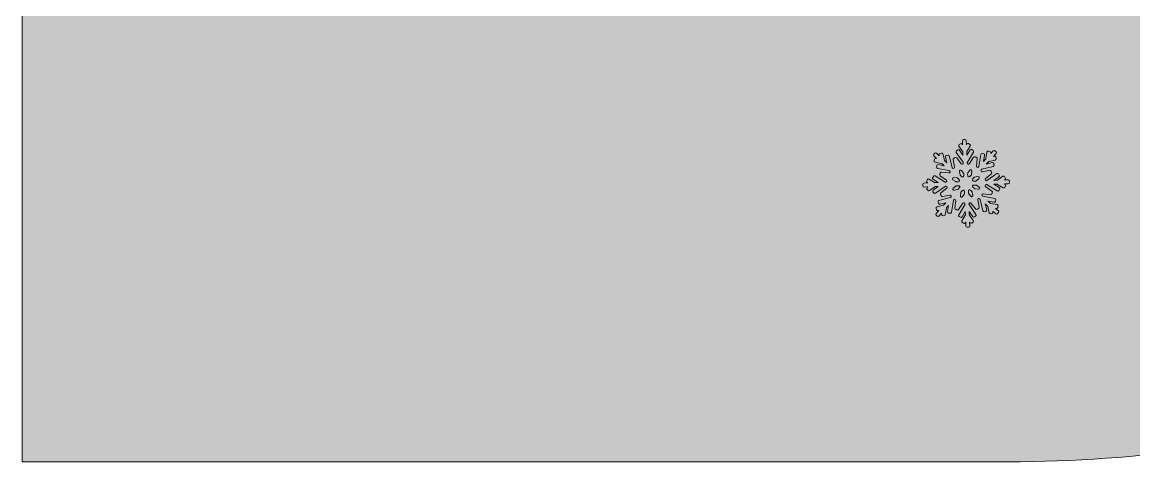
# Model space of a CAD drawing. Header units: millimetres. Extents: x 23 to 212, y -113 to -9.
# Drawn here: x 133 to 184, y -112.2 to -92.1 of the extents above; entities that cross this region are included whole.
import ezdxf

# ---------------------------------------------------------------- set-up
doc = ezdxf.new("R2010")
doc.units = ezdxf.units.MM
doc.header["$MEASUREMENT"] = 0
doc.layers.add('engraving', color=7, linetype='Continuous')
doc.layers.add('Layer 1', color=7, linetype='Continuous')

msp = doc.modelspace()

# ---------------------------------------------------------------- hatches: boundary and pattern name
at = {"layer": 'Layer 1'}
h = msp.add_hatch(color=2, dxfattribs=at)
h.dxf.hatch_style = 2
edge = h.paths.add_edge_path()
edge.add_spline(control_points=[(210.685, -79.288), (209.529, -76.47), (207.704, -73.987), (205.211, -71.837), (202.717, -69.689), (199.483, -68.006), (195.51, -66.789), (200.456, -65.005), (204.086, -62.492), (206.397, -59.247), (208.708, -56.004), (209.863, -52.435), (209.863, -48.543), (209.863, -41.326), (206.457, -35.852), (199.645, -32.121), (194.6, -29.33), (188.336, -27.699), (180.863, -27.224), (180.863, -27.224), (180.863, -24.792), (180.863, -24.792), (180.863, -22.224), (178.859, -20.106), (176.338, -19.914), (177.843, -18.799), (178.823, -17.016), (178.823, -14.999), (178.823, -11.618), (176.082, -8.878), (172.702, -8.878), (169.321, -8.878), (166.581, -11.618), (166.581, -14.999), (166.581, -17.016), (167.561, -18.799), (169.066, -19.914), (166.545, -20.106), (164.541, -22.224), (164.541, -24.792), (164.541, -24.792), (164.541, -27.073), (164.541, -27.073), (164.541, -27.073), (132.986, -27.073), (132.986, -27.073), (132.986, -27.073), (132.986, -112.222), (132.986, -112.222), (132.986, -112.222), (178.176, -112.222), (178.176, -112.222), (184.298, -112.222), (189.965, -111.381), (195.175, -109.698), (200.385, -108.016), (204.612, -105.33), (207.856, -101.639), (210.897, -98.112), (212.418, -93.672), (212.418, -88.32), (212.418, -85.117), (211.84, -82.107), (210.685, -79.288)], knot_values=[0, 0, 0, 0, 1, 1, 1, 2, 2, 2, 3, 3, 3, 4, 4, 4, 5, 5, 5, 6, 6, 6, 7, 7, 7, 8, 8, 8, 9, 9, 9, 10, 10, 10, 11, 11, 11, 12, 12, 12, 13, 13, 13, 14, 14, 14, 15, 15, 15, 16, 16, 16, 17, 17, 17, 18, 18, 18, 19, 19, 19, 20, 20, 20, 21, 21, 21, 21], degree=3, periodic=1)
edge = h.paths.add_edge_path()
edge.add_spline(control_points=[(168.894, -14.999), (168.894, -12.899), (170.602, -11.191), (172.702, -11.191), (174.801, -11.191), (176.509, -12.899), (176.509, -14.999), (176.509, -17.098), (174.801, -18.806), (172.702, -18.806), (170.602, -18.806), (168.894, -17.098), (168.894, -14.999)], knot_values=[0, 0, 0, 0, 1, 1, 1, 2, 2, 2, 3, 3, 3, 4, 4, 4, 4], degree=3, periodic=1)
edge = h.paths.add_edge_path()
edge.add_spline(control_points=[(161.024, -47.692), (161.024, -47.692), (174.526, -47.692), (174.526, -47.692), (178.824, -48.097), (180.973, -50.084), (180.973, -53.652), (180.649, -57.788), (178.5, -59.855), (174.526, -59.855), (174.526, -59.855), (161.024, -59.855), (161.024, -59.855), (161.024, -59.855), (161.024, -47.692), (161.024, -47.692)], knot_values=[0, 0, 0, 0, 1, 1, 1, 2, 2, 2, 3, 3, 3, 4, 4, 4, 5, 5, 5, 5], degree=3, periodic=1)
edge = h.paths.add_edge_path()
edge.add_spline(control_points=[(180.791, -89.643), (179.21, -90.911), (177.121, -91.543), (174.526, -91.543), (174.526, -91.543), (161.024, -91.543), (161.024, -91.543), (161.024, -91.543), (161.024, -78.893), (161.024, -78.893), (161.024, -78.893), (174.526, -78.893), (174.526, -78.893), (180.283, -78.893), (183.163, -80.804), (183.163, -84.626), (183.163, -86.703), (182.372, -88.376), (180.791, -89.643)], knot_values=[0, 0, 0, 0, 1, 1, 1, 2, 2, 2, 3, 3, 3, 4, 4, 4, 5, 5, 5, 6, 6, 6, 6], degree=3, periodic=1)

# ---------------------------------------------------------------- linework, layer by layer
at = {"layer": 'engraving', "lineweight": 0}
for points, knots in [([(178.252, -99.341), (178.25, -99.311), (178.225, -99.288), (178.195, -99.289), (178.195, -99.289), (178.021, -99.296), (178.021, -99.296), (178.021, -99.296), (178.054, -99.273), (178.054, -99.273), (178.078, -99.256), (178.084, -99.222), (178.067, -99.198), (178.067, -99.198), (178.027, -99.139), (178.027, -99.139), (178.009, -99.114), (177.975, -99.108), (177.95, -99.126), (177.95, -99.126), (177.704, -99.299), (177.704, -99.299), (177.696, -99.305), (177.686, -99.309), (177.675, -99.309), (177.675, -99.309), (177.542, -99.314), (177.542, -99.314), (177.542, -99.314), (177.776, -99.149), (177.776, -99.149), (177.801, -99.132), (177.807, -99.098), (177.79, -99.074), (177.79, -99.074), (177.749, -99.015), (177.749, -99.015), (177.732, -98.99), (177.698, -98.984), (177.673, -99.002), (177.673, -99.002), (177.225, -99.318), (177.225, -99.318), (177.217, -99.324), (177.206, -99.327), (177.196, -99.328), (177.196, -99.328), (177.193, -99.328), (177.193, -99.328), (177.14, -99.33), (177.116, -99.263), (177.157, -99.231), (177.157, -99.231), (177.426, -99.019), (177.426, -99.019), (177.449, -99.001), (177.454, -98.967), (177.435, -98.943), (177.435, -98.943), (177.427, -98.932), (177.427, -98.932), (177.422, -98.925), (177.418, -98.917), (177.417, -98.909), (177.417, -98.909), (177.414, -98.895), (177.414, -98.895), (177.408, -98.866), (177.379, -98.847), (177.35, -98.852), (177.35, -98.852), (177.011, -98.92), (177.011, -98.92), (176.959, -98.93), (176.924, -98.869), (176.96, -98.83), (176.96, -98.83), (176.965, -98.824), (176.965, -98.824), (176.972, -98.816), (176.982, -98.81), (176.992, -98.807), (176.992, -98.807), (177.512, -98.677), (177.512, -98.677), (177.541, -98.67), (177.559, -98.64), (177.552, -98.611), (177.552, -98.611), (177.535, -98.542), (177.535, -98.542), (177.528, -98.513), (177.498, -98.495), (177.469, -98.502), (177.469, -98.502), (177.196, -98.57), (177.196, -98.57), (177.196, -98.57), (177.29, -98.468), (177.29, -98.468), (177.297, -98.46), (177.307, -98.454), (177.317, -98.451), (177.317, -98.451), (177.602, -98.38), (177.602, -98.38), (177.631, -98.373), (177.649, -98.343), (177.642, -98.314), (177.642, -98.314), (177.625, -98.245), (177.625, -98.245), (177.617, -98.216), (177.588, -98.198), (177.559, -98.205), (177.559, -98.205), (177.521, -98.214), (177.521, -98.214), (177.521, -98.214), (177.643, -98.081), (177.643, -98.081), (177.664, -98.059), (177.662, -98.024), (177.64, -98.004), (177.64, -98.004), (177.589, -97.956), (177.589, -97.956), (177.566, -97.935), (177.532, -97.936), (177.511, -97.959), (177.511, -97.959), (177.395, -98.087), (177.395, -98.087), (177.395, -98.087), (177.401, -98.048), (177.401, -98.048), (177.406, -98.019), (177.387, -97.991), (177.357, -97.985), (177.357, -97.985), (177.288, -97.973), (177.288, -97.973), (177.258, -97.967), (177.23, -97.987), (177.225, -98.017), (177.225, -98.017), (177.172, -98.317), (177.172, -98.317), (177.171, -98.327), (177.166, -98.337), (177.159, -98.345), (177.159, -98.345), (177.07, -98.443), (177.07, -98.443), (177.07, -98.443), (177.119, -98.159), (177.119, -98.159), (177.124, -98.129), (177.104, -98.101), (177.075, -98.096), (177.075, -98.096), (177.006, -98.083), (177.006, -98.083), (176.976, -98.078), (176.948, -98.098), (176.943, -98.128), (176.943, -98.128), (176.848, -98.673), (176.848, -98.673), (176.846, -98.683), (176.841, -98.693), (176.834, -98.701), (176.834, -98.701), (176.834, -98.701), (176.834, -98.701), (176.798, -98.74), (176.733, -98.71), (176.74, -98.657), (176.74, -98.657), (176.781, -98.317), (176.781, -98.317), (176.785, -98.288), (176.763, -98.261), (176.734, -98.257), (176.734, -98.257), (176.721, -98.255), (176.721, -98.255), (176.712, -98.254), (176.704, -98.251), (176.697, -98.246), (176.697, -98.246), (176.686, -98.239), (176.686, -98.239), (176.661, -98.222), (176.627, -98.229), (176.61, -98.254), (176.61, -98.254), (176.42, -98.542), (176.42, -98.542), (176.391, -98.586), (176.322, -98.567), (176.32, -98.514), (176.32, -98.514), (176.319, -98.508), (176.319, -98.508), (176.319, -98.498), (176.322, -98.487), (176.327, -98.478), (176.327, -98.478), (176.603, -98.013), (176.603, -98.013), (176.618, -97.987), (176.61, -97.954), (176.585, -97.938), (176.585, -97.938), (176.524, -97.902), (176.524, -97.902), (176.499, -97.886), (176.465, -97.894), (176.449, -97.92), (176.449, -97.92), (176.305, -98.162), (176.305, -98.162), (176.305, -98.162), (176.3, -98.023), (176.3, -98.023), (176.299, -98.013), (176.302, -98.002), (176.307, -97.993), (176.307, -97.993), (176.459, -97.738), (176.459, -97.738), (176.474, -97.712), (176.466, -97.679), (176.44, -97.663), (176.44, -97.663), (176.38, -97.627), (176.38, -97.627), (176.354, -97.611), (176.32, -97.619), (176.305, -97.645), (176.305, -97.645), (176.286, -97.678), (176.286, -97.678), (176.286, -97.678), (176.279, -97.497), (176.279, -97.497), (176.277, -97.467), (176.252, -97.443), (176.222, -97.444), (176.222, -97.444), (176.152, -97.447), (176.152, -97.447), (176.122, -97.448), (176.098, -97.474), (176.1, -97.504), (176.1, -97.504), (176.107, -97.678), (176.107, -97.678), (176.107, -97.678), (176.085, -97.648), (176.085, -97.648), (176.068, -97.623), (176.034, -97.617), (176.009, -97.634), (176.009, -97.634), (175.952, -97.675), (175.952, -97.675), (175.927, -97.692), (175.921, -97.726), (175.938, -97.75), (175.938, -97.75), (176.111, -98), (176.111, -98), (176.117, -98.009), (176.12, -98.019), (176.121, -98.029), (176.121, -98.029), (176.126, -98.163), (176.126, -98.163), (176.126, -98.163), (175.964, -97.928), (175.964, -97.928), (175.946, -97.903), (175.912, -97.897), (175.887, -97.914), (175.887, -97.914), (175.83, -97.955), (175.83, -97.955), (175.805, -97.972), (175.799, -98.006), (175.816, -98.03), (175.816, -98.03), (176.131, -98.485), (176.131, -98.485), (176.137, -98.494), (176.14, -98.504), (176.14, -98.514), (176.14, -98.514), (176.141, -98.515), (176.141, -98.515), (176.143, -98.568), (176.075, -98.593), (176.043, -98.551), (176.043, -98.551), (175.836, -98.282), (175.836, -98.282), (175.818, -98.258), (175.783, -98.254), (175.759, -98.272), (175.759, -98.272), (175.749, -98.281), (175.749, -98.281), (175.742, -98.286), (175.734, -98.289), (175.726, -98.291), (175.726, -98.291), (175.713, -98.294), (175.713, -98.294), (175.684, -98.3), (175.664, -98.328), (175.67, -98.358), (175.67, -98.358), (175.738, -98.7), (175.738, -98.7), (175.748, -98.752), (175.686, -98.786), (175.647, -98.75), (175.647, -98.75), (175.644, -98.747), (175.644, -98.747), (175.636, -98.74), (175.63, -98.731), (175.628, -98.72), (175.628, -98.72), (175.497, -98.193), (175.497, -98.193), (175.49, -98.164), (175.461, -98.146), (175.431, -98.153), (175.431, -98.153), (175.363, -98.17), (175.363, -98.17), (175.334, -98.178), (175.316, -98.207), (175.324, -98.236), (175.324, -98.236), (175.392, -98.512), (175.392, -98.512), (175.392, -98.512), (175.291, -98.417), (175.291, -98.417), (175.283, -98.41), (175.278, -98.401), (175.275, -98.391), (175.275, -98.391), (175.204, -98.101), (175.204, -98.101), (175.196, -98.072), (175.167, -98.054), (175.137, -98.062), (175.137, -98.062), (175.07, -98.079), (175.07, -98.079), (175.04, -98.086), (175.023, -98.115), (175.03, -98.145), (175.03, -98.145), (175.039, -98.182), (175.039, -98.182), (175.039, -98.182), (174.908, -98.06), (174.908, -98.06), (174.886, -98.039), (174.851, -98.04), (174.831, -98.063), (174.831, -98.063), (174.783, -98.115), (174.783, -98.115), (174.763, -98.137), (174.764, -98.171), (174.786, -98.191), (174.786, -98.191), (174.914, -98.311), (174.914, -98.311), (174.914, -98.311), (174.877, -98.304), (174.877, -98.304), (174.847, -98.299), (174.819, -98.319), (174.813, -98.349), (174.813, -98.349), (174.801, -98.419), (174.801, -98.419), (174.796, -98.448), (174.816, -98.476), (174.845, -98.482), (174.845, -98.482), (175.141, -98.535), (175.141, -98.535), (175.152, -98.537), (175.161, -98.542), (175.169, -98.549), (175.169, -98.549), (175.267, -98.641), (175.267, -98.641), (175.267, -98.641), (174.987, -98.59), (174.987, -98.59), (174.957, -98.585), (174.929, -98.605), (174.923, -98.635), (174.923, -98.635), (174.911, -98.705), (174.911, -98.705), (174.906, -98.734), (174.926, -98.762), (174.955, -98.768), (174.955, -98.768), (175.494, -98.865), (175.494, -98.865), (175.504, -98.867), (175.514, -98.872), (175.522, -98.879), (175.522, -98.879), (175.524, -98.881), (175.524, -98.881), (175.563, -98.917), (175.532, -98.982), (175.48, -98.975), (175.48, -98.975), (175.144, -98.933), (175.144, -98.933), (175.114, -98.929), (175.087, -98.95), (175.083, -98.98), (175.083, -98.98), (175.082, -98.994), (175.082, -98.994), (175.081, -99.002), (175.078, -99.01), (175.073, -99.017), (175.073, -99.017), (175.065, -99.029), (175.065, -99.029), (175.049, -99.054), (175.055, -99.087), (175.08, -99.104), (175.08, -99.104), (175.369, -99.3), (175.369, -99.3), (175.413, -99.33), (175.393, -99.398), (175.341, -99.4), (175.341, -99.4), (175.334, -99.4), (175.334, -99.4), (175.323, -99.4), (175.313, -99.398), (175.304, -99.392), (175.304, -99.392), (174.844, -99.112), (174.844, -99.112), (174.818, -99.096), (174.784, -99.105), (174.769, -99.131), (174.769, -99.131), (174.732, -99.192), (174.732, -99.192), (174.717, -99.217), (174.725, -99.251), (174.751, -99.266), (174.751, -99.266), (174.993, -99.413), (174.993, -99.413), (174.993, -99.413), (174.855, -99.419), (174.855, -99.419), (174.844, -99.419), (174.834, -99.416), (174.824, -99.411), (174.824, -99.411), (174.573, -99.257), (174.573, -99.257), (174.547, -99.242), (174.513, -99.25), (174.497, -99.276), (174.497, -99.276), (174.461, -99.337), (174.461, -99.337), (174.446, -99.363), (174.454, -99.396), (174.48, -99.411), (174.48, -99.411), (174.513, -99.432), (174.513, -99.432), (174.513, -99.432), (174.334, -99.439), (174.334, -99.439), (174.304, -99.44), (174.281, -99.465), (174.282, -99.496), (174.282, -99.496), (174.285, -99.567), (174.285, -99.567), (174.286, -99.597), (174.311, -99.62), (174.341, -99.619), (174.341, -99.619), (174.515, -99.612), (174.515, -99.612), (174.515, -99.612), (174.483, -99.635), (174.483, -99.635), (174.458, -99.652), (174.452, -99.686), (174.469, -99.711), (174.469, -99.711), (174.51, -99.769), (174.51, -99.769), (174.527, -99.794), (174.561, -99.8), (174.586, -99.783), (174.586, -99.783), (174.832, -99.609), (174.832, -99.609), (174.841, -99.603), (174.851, -99.599), (174.861, -99.599), (174.861, -99.599), (174.994, -99.594), (174.994, -99.594), (174.994, -99.594), (174.76, -99.759), (174.76, -99.759), (174.736, -99.776), (174.73, -99.81), (174.747, -99.835), (174.747, -99.835), (174.787, -99.893), (174.787, -99.893), (174.804, -99.918), (174.839, -99.924), (174.863, -99.906), (174.863, -99.906), (175.311, -99.59), (175.311, -99.59), (175.32, -99.584), (175.33, -99.581), (175.34, -99.58), (175.34, -99.58), (175.343, -99.58), (175.343, -99.58), (175.396, -99.578), (175.42, -99.645), (175.379, -99.678), (175.379, -99.678), (175.11, -99.889), (175.11, -99.889), (175.087, -99.907), (175.083, -99.941), (175.101, -99.965), (175.101, -99.965), (175.11, -99.976), (175.11, -99.976), (175.115, -99.983), (175.118, -99.991), (175.12, -99.999), (175.12, -99.999), (175.122, -100.013), (175.122, -100.013), (175.128, -100.042), (175.157, -100.062), (175.187, -100.056), (175.187, -100.056), (175.526, -99.988), (175.526, -99.988), (175.577, -99.978), (175.612, -100.039), (175.577, -100.078), (175.577, -100.078), (175.571, -100.085), (175.571, -100.085), (175.564, -100.092), (175.554, -100.098), (175.544, -100.101), (175.544, -100.101), (175.024, -100.231), (175.024, -100.231), (174.995, -100.238), (174.977, -100.268), (174.984, -100.297), (174.984, -100.297), (175.001, -100.366), (175.001, -100.366), (175.009, -100.396), (175.038, -100.413), (175.068, -100.406), (175.068, -100.406), (175.34, -100.338), (175.34, -100.338), (175.34, -100.338), (175.246, -100.441), (175.246, -100.441), (175.239, -100.448), (175.229, -100.454), (175.219, -100.457), (175.219, -100.457), (174.934, -100.528), (174.934, -100.528), (174.905, -100.535), (174.887, -100.565), (174.894, -100.594), (174.894, -100.594), (174.912, -100.663), (174.912, -100.663), (174.919, -100.693), (174.949, -100.71), (174.978, -100.703), (174.978, -100.703), (175.015, -100.694), (175.015, -100.694), (175.015, -100.694), (174.893, -100.828), (174.893, -100.828), (174.873, -100.85), (174.874, -100.884), (174.896, -100.904), (174.896, -100.904), (174.948, -100.952), (174.948, -100.952), (174.97, -100.973), (175.005, -100.972), (175.025, -100.949), (175.025, -100.949), (175.142, -100.822), (175.142, -100.822), (175.142, -100.822), (175.135, -100.86), (175.135, -100.86), (175.13, -100.889), (175.15, -100.918), (175.179, -100.923), (175.179, -100.923), (175.248, -100.935), (175.248, -100.935), (175.278, -100.941), (175.306, -100.921), (175.312, -100.891), (175.312, -100.891), (175.364, -100.591), (175.364, -100.591), (175.366, -100.581), (175.37, -100.571), (175.377, -100.564), (175.377, -100.564), (175.467, -100.466), (175.467, -100.466), (175.467, -100.466), (175.417, -100.749), (175.417, -100.749), (175.412, -100.779), (175.432, -100.807), (175.461, -100.812), (175.461, -100.812), (175.53, -100.825), (175.53, -100.825), (175.56, -100.83), (175.589, -100.81), (175.594, -100.78), (175.594, -100.78), (175.689, -100.235), (175.689, -100.235), (175.69, -100.225), (175.695, -100.215), (175.702, -100.208), (175.702, -100.208), (175.702, -100.208), (175.702, -100.208), (175.738, -100.168), (175.803, -100.198), (175.797, -100.251), (175.797, -100.251), (175.755, -100.591), (175.755, -100.591), (175.752, -100.62), (175.773, -100.648), (175.803, -100.651), (175.803, -100.651), (175.816, -100.653), (175.816, -100.653), (175.824, -100.654), (175.832, -100.657), (175.839, -100.662), (175.839, -100.662), (175.85, -100.669), (175.85, -100.669), (175.875, -100.686), (175.909, -100.68), (175.926, -100.654), (175.926, -100.654), (176.117, -100.366), (176.117, -100.366), (176.146, -100.322), (176.214, -100.341), (176.217, -100.394), (176.217, -100.394), (176.217, -100.4), (176.217, -100.4), (176.217, -100.411), (176.215, -100.421), (176.209, -100.43), (176.209, -100.43), (175.933, -100.896), (175.933, -100.896), (175.918, -100.921), (175.926, -100.954), (175.952, -100.97), (175.952, -100.97), (176.012, -101.007), (176.012, -101.007), (176.038, -101.022), (176.072, -101.014), (176.087, -100.988), (176.087, -100.988), (176.231, -100.746), (176.231, -100.746), (176.231, -100.746), (176.236, -100.885), (176.236, -100.885), (176.237, -100.896), (176.234, -100.906), (176.229, -100.915), (176.229, -100.915), (176.077, -101.17), (176.077, -101.17), (176.062, -101.196), (176.07, -101.229), (176.096, -101.245), (176.096, -101.245), (176.156, -101.282), (176.156, -101.282), (176.182, -101.297), (176.216, -101.289), (176.231, -101.263), (176.231, -101.263), (176.25, -101.231), (176.25, -101.231), (176.25, -101.231), (176.258, -101.411), (176.258, -101.411), (176.259, -101.442), (176.284, -101.465), (176.314, -101.464), (176.314, -101.464), (176.384, -101.461), (176.384, -101.461), (176.414, -101.46), (176.438, -101.435), (176.437, -101.404), (176.437, -101.404), (176.43, -101.23), (176.43, -101.23), (176.43, -101.23), (176.451, -101.261), (176.451, -101.261), (176.468, -101.286), (176.502, -101.292), (176.527, -101.274), (176.527, -101.274), (176.585, -101.234), (176.585, -101.234), (176.609, -101.216), (176.615, -101.183), (176.598, -101.158), (176.598, -101.158), (176.425, -100.908), (176.425, -100.908), (176.419, -100.899), (176.416, -100.889), (176.415, -100.879), (176.415, -100.879), (176.41, -100.745), (176.41, -100.745), (176.41, -100.745), (176.573, -100.98), (176.573, -100.98), (176.59, -101.005), (176.624, -101.011), (176.649, -100.994), (176.649, -100.994), (176.706, -100.953), (176.706, -100.953), (176.731, -100.936), (176.737, -100.902), (176.72, -100.878), (176.72, -100.878), (176.405, -100.423), (176.405, -100.423), (176.4, -100.414), (176.396, -100.404), (176.396, -100.394), (176.396, -100.394), (176.396, -100.393), (176.396, -100.393), (176.394, -100.34), (176.461, -100.316), (176.493, -100.358), (176.493, -100.358), (176.7, -100.626), (176.7, -100.626), (176.719, -100.65), (176.753, -100.654), (176.777, -100.636), (176.777, -100.636), (176.787, -100.628), (176.787, -100.628), (176.794, -100.622), (176.802, -100.619), (176.81, -100.617), (176.81, -100.617), (176.823, -100.614), (176.823, -100.614), (176.853, -100.609), (176.872, -100.58), (176.866, -100.55), (176.866, -100.55), (176.799, -100.208), (176.799, -100.208), (176.788, -100.156), (176.851, -100.122), (176.889, -100.158), (176.889, -100.158), (176.893, -100.161), (176.893, -100.161), (176.9, -100.168), (176.906, -100.177), (176.908, -100.188), (176.908, -100.188), (177.039, -100.715), (177.039, -100.715), (177.046, -100.744), (177.076, -100.762), (177.105, -100.755), (177.105, -100.755), (177.173, -100.738), (177.173, -100.738), (177.202, -100.731), (177.22, -100.701), (177.213, -100.672), (177.213, -100.672), (177.144, -100.396), (177.144, -100.396), (177.144, -100.396), (177.245, -100.491), (177.245, -100.491), (177.253, -100.498), (177.258, -100.507), (177.261, -100.517), (177.261, -100.517), (177.333, -100.807), (177.333, -100.807), (177.34, -100.836), (177.37, -100.854), (177.399, -100.847), (177.399, -100.847), (177.467, -100.83), (177.467, -100.83), (177.496, -100.822), (177.514, -100.793), (177.506, -100.764), (177.506, -100.764), (177.497, -100.726), (177.497, -100.726), (177.497, -100.726), (177.628, -100.849), (177.628, -100.849), (177.65, -100.869), (177.685, -100.868), (177.706, -100.846), (177.706, -100.846), (177.753, -100.793), (177.753, -100.793), (177.773, -100.771), (177.772, -100.737), (177.75, -100.717), (177.75, -100.717), (177.622, -100.597), (177.622, -100.597), (177.622, -100.597), (177.659, -100.604), (177.659, -100.604), (177.689, -100.609), (177.718, -100.589), (177.723, -100.559), (177.723, -100.559), (177.735, -100.489), (177.735, -100.489), (177.74, -100.46), (177.721, -100.432), (177.691, -100.426), (177.691, -100.426), (177.395, -100.373), (177.395, -100.373), (177.385, -100.371), (177.375, -100.366), (177.367, -100.359), (177.367, -100.359), (177.269, -100.267), (177.269, -100.267), (177.269, -100.267), (177.549, -100.318), (177.549, -100.318), (177.579, -100.323), (177.608, -100.303), (177.613, -100.274), (177.613, -100.274), (177.625, -100.203), (177.625, -100.203), (177.63, -100.174), (177.611, -100.146), (177.581, -100.14), (177.581, -100.14), (177.042, -100.043), (177.042, -100.043), (177.032, -100.041), (177.022, -100.036), (177.015, -100.029), (177.015, -100.029), (177.012, -100.027), (177.012, -100.027), (176.974, -99.991), (177.004, -99.926), (177.056, -99.933), (177.056, -99.933), (177.392, -99.976), (177.392, -99.976), (177.422, -99.979), (177.449, -99.958), (177.453, -99.928), (177.453, -99.928), (177.455, -99.914), (177.455, -99.914), (177.456, -99.906), (177.459, -99.898), (177.463, -99.891), (177.463, -99.891), (177.471, -99.879), (177.471, -99.879), (177.487, -99.854), (177.481, -99.821), (177.456, -99.804), (177.456, -99.804), (177.167, -99.608), (177.167, -99.608), (177.123, -99.578), (177.143, -99.51), (177.195, -99.508), (177.195, -99.508), (177.202, -99.508), (177.202, -99.508), (177.213, -99.508), (177.224, -99.51), (177.233, -99.516), (177.233, -99.516), (177.692, -99.796), (177.692, -99.796), (177.718, -99.812), (177.752, -99.803), (177.768, -99.777), (177.768, -99.777), (177.804, -99.716), (177.804, -99.716), (177.819, -99.691), (177.811, -99.658), (177.785, -99.642), (177.785, -99.642), (177.544, -99.495), (177.544, -99.495), (177.544, -99.495), (177.681, -99.49), (177.681, -99.49), (177.692, -99.489), (177.703, -99.492), (177.712, -99.497), (177.712, -99.497), (177.964, -99.651), (177.964, -99.651), (177.99, -99.667), (178.024, -99.658), (178.039, -99.632), (178.039, -99.632), (178.075, -99.571), (178.075, -99.571), (178.09, -99.545), (178.082, -99.512), (178.057, -99.497), (178.057, -99.497), (178.023, -99.476), (178.023, -99.476), (178.023, -99.476), (178.202, -99.469), (178.202, -99.469), (178.232, -99.468), (178.256, -99.443), (178.254, -99.413), (178.254, -99.413), (178.252, -99.341), (178.252, -99.341)], [0, 0, 0, 0, 1, 1, 1, 2, 2, 2, 3, 3, 3, 4, 4, 4, 5, 5, 5, 6, 6, 6, 7, 7, 7, 8, 8, 8, 9, 9, 9, 10, 10, 10, 11, 11, 11, 12, 12, 12, 13, 13, 13, 14, 14, 14, 15, 15, 15, 16, 16, 16, 17, 17, 17, 18, 18, 18, 19, 19, 19, 20, 20, 20, 21, 21, 21, 22, 22, 22, 23, 23, 23, 24, 24, 24, 25, 25, 25, 26, 26, 26, 27, 27, 27, 28, 28, 28, 29, 29, 29, 30, 30, 30, 31, 31, 31, 32, 32, 32, 33, 33, 33, 34, 34, 34, 35, 35, 35, 36, 36, 36, 37, 37, 37, 38, 38, 38, 39, 39, 39, 40, 40, 40, 41, 41, 41, 42, 42, 42, 43, 43, 43, 44, 44, 44, 45, 45, 45, 46, 46, 46, 47, 47, 47, 48, 48, 48, 49, 49, 49, 50, 50, 50, 51, 51, 51, 52, 52, 52, 53, 53, 53, 54, 54, 54, 55, 55, 55, 56, 56, 56, 57, 57, 57, 58, 58, 58, 59, 59, 59, 60, 60, 60, 61, 61, 61, 62, 62, 62, 63, 63, 63, 64, 64, 64, 65, 65, 65, 66, 66, 66, 67, 67, 67, 68, 68, 68, 69, 69, 69, 70, 70, 70, 71, 71, 71, 72, 72, 72, 73, 73, 73, 74, 74, 74, 75, 75, 75, 76, 76, 76, 77, 77, 77, 78, 78, 78, 79, 79, 79, 80, 80, 80, 81, 81, 81, 82, 82, 82, 83, 83, 83, 84, 84, 84, 85, 85, 85, 86, 86, 86, 87, 87, 87, 88, 88, 88, 89, 89, 89, 90, 90, 90, 91, 91, 91, 92, 92, 92, 93, 93, 93, 94, 94, 94, 95, 95, 95, 96, 96, 96, 97, 97, 97, 98, 98, 98, 99, 99, 99, 100, 100, 100, 101, 101, 101, 102, 102, 102, 103, 103, 103, 104, 104, 104, 105, 105, 105, 106, 106, 106, 107, 107, 107, 108, 108, 108, 109, 109, 109, 110, 110, 110, 111, 111, 111, 112, 112, 112, 113, 113, 113, 114, 114, 114, 115, 115, 115, 116, 116, 116, 117, 117, 117, 118, 118, 118, 119, 119, 119, 120, 120, 120, 121, 121, 121, 122, 122, 122, 123, 123, 123, 124, 124, 124, 125, 125, 125, 126, 126, 126, 127, 127, 127, 128, 128, 128, 129, 129, 129, 130, 130, 130, 131, 131, 131, 132, 132, 132, 133, 133, 133, 134, 134, 134, 135, 135, 135, 136, 136, 136, 137, 137, 137, 138, 138, 138, 139, 139, 139, 140, 140, 140, 141, 141, 141, 142, 142, 142, 143, 143, 143, 144, 144, 144, 145, 145, 145, 146, 146, 146, 147, 147, 147, 148, 148, 148, 149, 149, 149, 150, 150, 150, 151, 151, 151, 152, 152, 152, 153, 153, 153, 154, 154, 154, 155, 155, 155, 156, 156, 156, 157, 157, 157, 158, 158, 158, 159, 159, 159, 160, 160, 160, 161, 161, 161, 162, 162, 162, 163, 163, 163, 164, 164, 164, 165, 165, 165, 166, 166, 166, 167, 167, 167, 168, 168, 168, 169, 169, 169, 170, 170, 170, 171, 171, 171, 172, 172, 172, 173, 173, 173, 174, 174, 174, 175, 175, 175, 176, 176, 176, 177, 177, 177, 178, 178, 178, 179, 179, 179, 180, 180, 180, 181, 181, 181, 182, 182, 182, 183, 183, 183, 184, 184, 184, 185, 185, 185, 186, 186, 186, 187, 187, 187, 188, 188, 188, 189, 189, 189, 190, 190, 190, 191, 191, 191, 192, 192, 192, 193, 193, 193, 194, 194, 194, 195, 195, 195, 196, 196, 196, 197, 197, 197, 198, 198, 198, 199, 199, 199, 200, 200, 200, 201, 201, 201, 202, 202, 202, 203, 203, 203, 204, 204, 204, 205, 205, 205, 206, 206, 206, 207, 207, 207, 208, 208, 208, 209, 209, 209, 210, 210, 210, 211, 211, 211, 212, 212, 212, 213, 213, 213, 214, 214, 214, 215, 215, 215, 216, 216, 216, 217, 217, 217, 218, 218, 218, 219, 219, 219, 220, 220, 220, 221, 221, 221, 222, 222, 222, 223, 223, 223, 224, 224, 224, 225, 225, 225, 226, 226, 226, 227, 227, 227, 228, 228, 228, 229, 229, 229, 230, 230, 230, 231, 231, 231, 232, 232, 232, 233, 233, 233, 234, 234, 234, 235, 235, 235, 236, 236, 236, 237, 237, 237, 238, 238, 238, 239, 239, 239, 240, 240, 240, 241, 241, 241, 242, 242, 242, 243, 243, 243, 244, 244, 244, 245, 245, 245, 246, 246, 246, 247, 247, 247, 248, 248, 248, 249, 249, 249, 250, 250, 250, 251, 251, 251, 252, 252, 252, 253, 253, 253, 254, 254, 254, 255, 255, 255, 256, 256, 256, 257, 257, 257, 258, 258, 258, 259, 259, 259, 260, 260, 260, 261, 261, 261, 262, 262, 262, 263, 263, 263, 264, 264, 264, 265, 265, 265, 266, 266, 266, 267, 267, 267, 268, 268, 268, 269, 269, 269, 270, 270, 270, 271, 271, 271, 272, 272, 272, 273, 273, 273, 274, 274, 274, 275, 275, 275, 276, 276, 276, 277, 277, 277, 278, 278, 278, 279, 279, 279, 280, 280, 280, 281, 281, 281, 282, 282, 282, 283, 283, 283, 284, 284, 284, 285, 285, 285, 286, 286, 286, 287, 287, 287, 288, 288, 288, 289, 289, 289, 290, 290, 290, 291, 291, 291, 292, 292, 292, 293, 293, 293, 294, 294, 294, 295, 295, 295, 296, 296, 296, 297, 297, 297, 298, 298, 298, 299, 299, 299, 300, 300, 300, 301, 301, 301, 302, 302, 302, 303, 303, 303, 304, 304, 304, 305, 305, 305, 306, 306, 306, 307, 307, 307, 308, 308, 308, 309, 309, 309, 310, 310, 310, 311, 311, 311, 312, 312, 312, 313, 313, 313, 314, 314, 314, 315, 315, 315, 316, 316, 316, 317, 317, 317, 318, 318, 318, 319, 319, 319, 320, 320, 320, 321, 321, 321, 322, 322, 322, 323, 323, 323, 324, 324, 324, 325, 325, 325, 326, 326, 326, 327, 327, 327, 328, 328, 328, 329, 329, 329, 330, 330, 330, 331, 331, 331, 332, 332, 332, 333, 333, 333, 334, 334, 334, 335, 335, 335, 336, 336, 336, 336]), ([(176.058, -98.864), (176.058, -98.864), (176.149, -98.983), (176.149, -98.983), (176.156, -98.992), (176.16, -99.003), (176.161, -99.014), (176.161, -99.014), (176.164, -99.106), (176.164, -99.106), (176.166, -99.155), (176.108, -99.182), (176.073, -99.148), (176.073, -99.148), (176.007, -99.087), (176.007, -99.087), (175.999, -99.079), (175.993, -99.069), (175.991, -99.058), (175.991, -99.058), (175.961, -98.908), (175.961, -98.908), (175.95, -98.852), (176.023, -98.819), (176.058, -98.864)], [0, 0, 0, 0, 1, 1, 1, 2, 2, 2, 3, 3, 3, 4, 4, 4, 5, 5, 5, 6, 6, 6, 7, 7, 7, 8, 8, 8, 8]), ([(176.343, -99.1), (176.343, -99.1), (176.34, -99.008), (176.34, -99.008), (176.339, -98.996), (176.342, -98.985), (176.349, -98.975), (176.349, -98.975), (176.432, -98.85), (176.432, -98.85), (176.463, -98.802), (176.538, -98.829), (176.531, -98.886), (176.531, -98.886), (176.513, -99.037), (176.513, -99.037), (176.512, -99.049), (176.507, -99.059), (176.499, -99.068), (176.499, -99.068), (176.438, -99.134), (176.438, -99.134), (176.405, -99.17), (176.345, -99.149), (176.343, -99.1)], [0, 0, 0, 0, 1, 1, 1, 2, 2, 2, 3, 3, 3, 4, 4, 4, 5, 5, 5, 6, 6, 6, 7, 7, 7, 8, 8, 8, 8]), ([(175.795, -99.372), (175.795, -99.372), (175.667, -99.285), (175.667, -99.285), (175.62, -99.253), (175.648, -99.178), (175.705, -99.186), (175.705, -99.186), (175.855, -99.205), (175.855, -99.205), (175.866, -99.206), (175.877, -99.211), (175.885, -99.219), (175.885, -99.219), (175.954, -99.283), (175.954, -99.283), (175.989, -99.316), (175.967, -99.376), (175.919, -99.377), (175.919, -99.377), (175.828, -99.381), (175.828, -99.381), (175.816, -99.381), (175.805, -99.378), (175.795, -99.372)], [0, 0, 0, 0, 1, 1, 1, 2, 2, 2, 3, 3, 3, 4, 4, 4, 5, 5, 5, 6, 6, 6, 7, 7, 7, 8, 8, 8, 8]), ([(176.568, -99.259), (176.568, -99.259), (176.63, -99.19), (176.63, -99.19), (176.638, -99.182), (176.649, -99.176), (176.66, -99.174), (176.66, -99.174), (176.81, -99.144), (176.81, -99.144), (176.866, -99.133), (176.899, -99.205), (176.854, -99.24), (176.854, -99.24), (176.734, -99.335), (176.734, -99.335), (176.724, -99.342), (176.713, -99.347), (176.702, -99.347), (176.702, -99.347), (176.61, -99.351), (176.61, -99.351), (176.562, -99.352), (176.535, -99.295), (176.568, -99.259)], [0, 0, 0, 0, 1, 1, 1, 2, 2, 2, 3, 3, 3, 4, 4, 4, 5, 5, 5, 6, 6, 6, 7, 7, 7, 8, 8, 8, 8]), ([(175.969, -99.649), (175.969, -99.649), (175.906, -99.718), (175.906, -99.718), (175.898, -99.726), (175.888, -99.732), (175.876, -99.734), (175.876, -99.734), (175.726, -99.764), (175.726, -99.764), (175.67, -99.775), (175.637, -99.703), (175.682, -99.668), (175.682, -99.668), (175.803, -99.573), (175.803, -99.573), (175.812, -99.566), (175.823, -99.562), (175.834, -99.561), (175.834, -99.561), (175.926, -99.558), (175.926, -99.558), (175.975, -99.556), (176.001, -99.613), (175.969, -99.649)], [0, 0, 0, 0, 1, 1, 1, 2, 2, 2, 3, 3, 3, 4, 4, 4, 5, 5, 5, 6, 6, 6, 7, 7, 7, 8, 8, 8, 8]), ([(176.193, -99.808), (176.193, -99.808), (176.197, -99.901), (176.197, -99.901), (176.197, -99.912), (176.194, -99.923), (176.188, -99.933), (176.188, -99.933), (176.105, -100.059), (176.105, -100.059), (176.073, -100.107), (175.998, -100.079), (176.005, -100.022), (176.005, -100.022), (176.023, -99.871), (176.023, -99.871), (176.025, -99.859), (176.03, -99.849), (176.037, -99.841), (176.037, -99.841), (176.098, -99.774), (176.098, -99.774), (176.131, -99.738), (176.191, -99.76), (176.193, -99.808)], [0, 0, 0, 0, 1, 1, 1, 2, 2, 2, 3, 3, 3, 4, 4, 4, 5, 5, 5, 6, 6, 6, 7, 7, 7, 8, 8, 8, 8]), ([(176.478, -100.044), (176.478, -100.044), (176.387, -99.925), (176.387, -99.925), (176.38, -99.916), (176.376, -99.905), (176.376, -99.894), (176.376, -99.894), (176.372, -99.802), (176.372, -99.802), (176.37, -99.753), (176.428, -99.726), (176.464, -99.76), (176.464, -99.76), (176.529, -99.821), (176.529, -99.821), (176.538, -99.829), (176.543, -99.839), (176.546, -99.85), (176.546, -99.85), (176.575, -100), (176.575, -100), (176.586, -100.057), (176.513, -100.09), (176.478, -100.044)], [0, 0, 0, 0, 1, 1, 1, 2, 2, 2, 3, 3, 3, 4, 4, 4, 5, 5, 5, 6, 6, 6, 7, 7, 7, 8, 8, 8, 8]), ([(176.741, -99.537), (176.741, -99.537), (176.869, -99.623), (176.869, -99.623), (176.917, -99.656), (176.889, -99.73), (176.832, -99.723), (176.832, -99.723), (176.681, -99.703), (176.681, -99.703), (176.67, -99.702), (176.66, -99.697), (176.651, -99.689), (176.651, -99.689), (176.583, -99.625), (176.583, -99.625), (176.547, -99.592), (176.569, -99.533), (176.618, -99.531), (176.618, -99.531), (176.708, -99.527), (176.708, -99.527), (176.72, -99.527), (176.732, -99.53), (176.741, -99.537)], [0, 0, 0, 0, 1, 1, 1, 2, 2, 2, 3, 3, 3, 4, 4, 4, 5, 5, 5, 6, 6, 6, 7, 7, 7, 8, 8, 8, 8])]:
    msp.add_open_spline(points, degree=3, knots=knots, dxfattribs=at)
at = {"layer": 'Layer 1', "lineweight": 0}
msp.add_open_spline([(210.685, -79.288), (209.529, -76.47), (207.704, -73.987), (205.211, -71.837), (202.717, -69.689), (199.483, -68.006), (195.51, -66.789), (200.456, -65.005), (204.086, -62.492), (206.397, -59.247), (208.708, -56.004), (209.863, -52.435), (209.863, -48.543), (209.863, -41.326), (206.457, -35.852), (199.645, -32.121), (194.6, -29.33), (188.336, -27.699), (180.863, -27.224), (180.863, -27.224), (180.863, -24.792), (180.863, -24.792), (180.863, -22.224), (178.859, -20.106), (176.338, -19.914), (177.843, -18.799), (178.823, -17.016), (178.823, -14.999), (178.823, -11.618), (176.082, -8.878), (172.702, -8.878), (169.321, -8.878), (166.581, -11.618), (166.581, -14.999), (166.581, -17.016), (167.561, -18.799), (169.066, -19.914), (166.545, -20.106), (164.541, -22.224), (164.541, -24.792), (164.541, -24.792), (164.541, -27.073), (164.541, -27.073), (164.541, -27.073), (132.986, -27.073), (132.986, -27.073), (132.986, -27.073), (132.986, -112.222), (132.986, -112.222), (132.986, -112.222), (178.176, -112.222), (178.176, -112.222), (184.298, -112.222), (189.965, -111.381), (195.175, -109.698), (200.385, -108.016), (204.612, -105.33), (207.856, -101.639), (210.897, -98.112), (212.418, -93.672), (212.418, -88.32), (212.418, -85.117), (211.84, -82.107), (210.685, -79.288)], degree=3, knots=[0, 0, 0, 0, 1, 1, 1, 2, 2, 2, 3, 3, 3, 4, 4, 4, 5, 5, 5, 6, 6, 6, 7, 7, 7, 8, 8, 8, 9, 9, 9, 10, 10, 10, 11, 11, 11, 12, 12, 12, 13, 13, 13, 14, 14, 14, 15, 15, 15, 16, 16, 16, 17, 17, 17, 18, 18, 18, 19, 19, 19, 20, 20, 20, 21, 21, 21, 21], dxfattribs=at)

doc.saveas('drawing.dxf')
